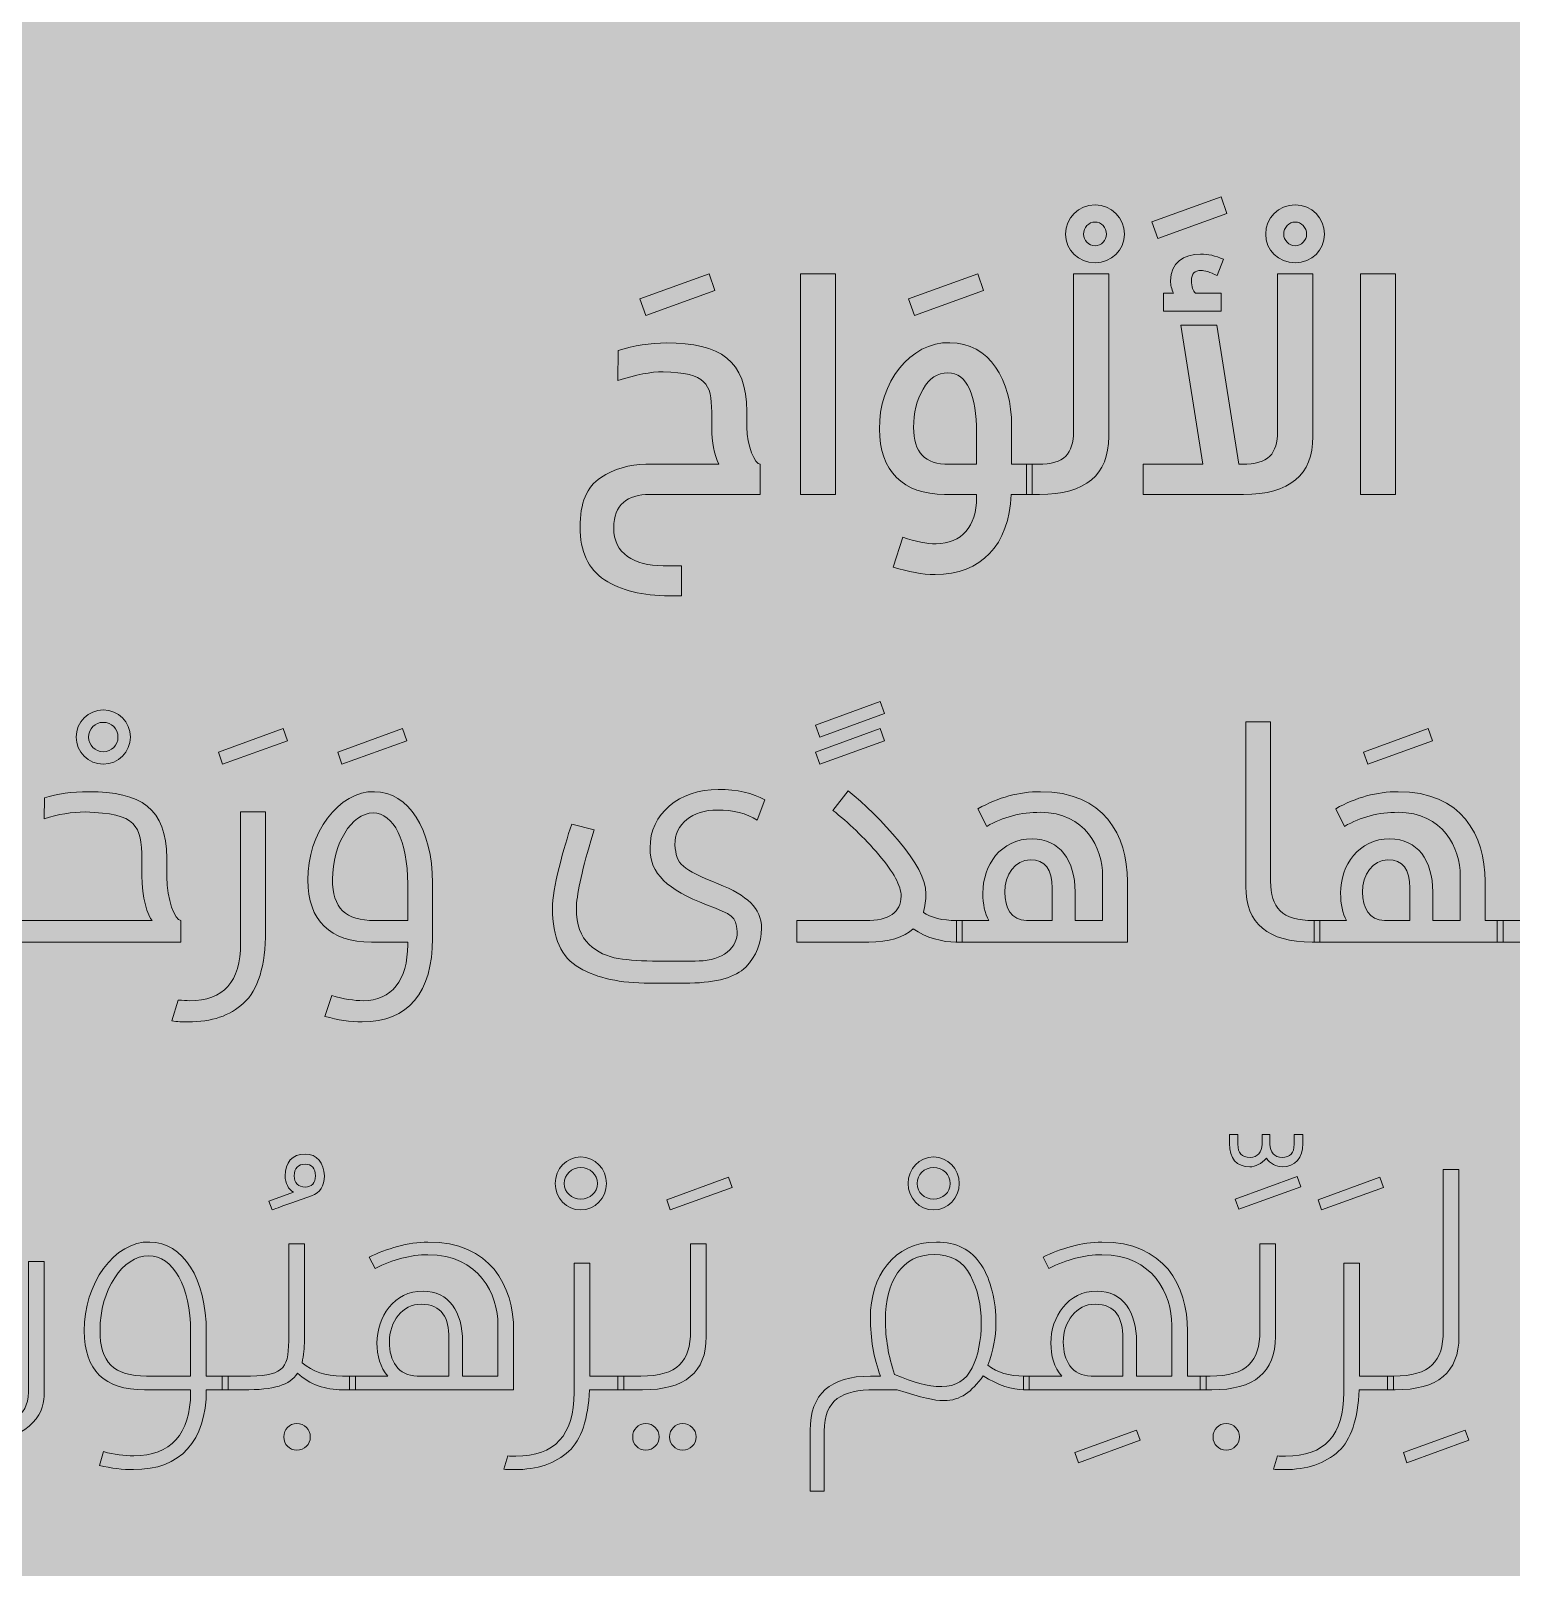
# Model space of a CAD drawing. Header units: inches. Extents: x -1481 to -429, y -1676 to -696.
# Drawn here: x -608.27 to -562.89, y -891.54 to -844.45 of the extents above; entities that cross this region are included whole.
import ezdxf

# ---------------------------------------------------------------- set-up
doc = ezdxf.new("R2010")
doc.units = ezdxf.units.IN
doc.header["$MEASUREMENT"] = 0
doc.layers.add('Layer 1', color=7, linetype='Continuous')

# ---------------------------------------------------------------- blocks, each defined once
blk = doc.blocks.new('block 2')
at = {"layer": 'Layer 1', "true_color": 0x009344}
h = blk.add_hatch(color=114, dxfattribs=at)
h.dxf.hatch_style = 2
h.paths.add_polyline_path([(-429.175, -985.727), (-669.175, -985.727), (-669.175, -695.727), (-429.175, -695.727)])
blk = doc.blocks.new('block 426')
at = {"layer": 'Layer 1', "lineweight": 0}
for points in [[(-573.908, -850.301), (-571.783, -849.539), (-571.613, -850.05), (-573.727, -850.812), (-573.908, -850.301)], [(-589.603, -852.666), (-587.478, -851.904), (-587.307, -852.415), (-589.422, -853.177), (-589.603, -852.666)], [(-584.682, -858.66), (-584.682, -851.904), (-583.609, -851.904), (-583.609, -858.66), (-584.682, -858.66)], [(-581.364, -852.666), (-579.239, -851.904), (-579.069, -852.415), (-581.184, -853.177), (-581.364, -852.666)], [(-567.513, -858.66), (-567.513, -851.904), (-566.441, -851.904), (-566.441, -858.66), (-567.513, -858.66)], [(-582.236, -865.005), (-582.106, -865.376), (-584.091, -866.097), (-584.221, -865.727), (-582.236, -865.005)], [(-600.538, -865.837), (-600.407, -866.208), (-602.392, -866.929), (-602.522, -866.558), (-600.538, -865.837)], [(-596.879, -865.837), (-596.749, -866.208), (-598.733, -866.929), (-598.864, -866.558), (-596.879, -865.837)], [(-582.236, -865.837), (-582.106, -866.208), (-584.091, -866.929), (-584.221, -866.559), (-582.236, -865.837)], [(-565.439, -865.837), (-565.308, -866.208), (-567.293, -866.929), (-567.423, -866.559), (-565.439, -865.837)], [(-586.887, -879.589), (-586.777, -879.899), (-588.671, -880.591), (-588.781, -880.28), (-586.887, -879.589)], [(-569.458, -879.569), (-569.348, -879.879), (-571.242, -880.571), (-571.352, -880.26), (-569.458, -879.569)], [(-566.922, -879.589), (-566.812, -879.899), (-568.706, -880.591), (-568.817, -880.28), (-566.922, -879.589)], [(-574.379, -887.337), (-574.268, -887.647), (-576.163, -888.339), (-576.273, -888.028), (-574.379, -887.337)], [(-564.306, -887.337), (-564.196, -887.647), (-566.091, -888.339), (-566.201, -888.028), (-564.306, -887.337)]]:
    blk.add_lwpolyline(points, dxfattribs=at)
for points, knots in [([(-575.652, -849.789), (-575.14, -849.789), (-574.75, -850.19), (-574.75, -850.681), (-574.75, -851.173), (-575.14, -851.563), (-575.652, -851.563), (-576.163, -851.563), (-576.554, -851.173), (-576.554, -850.681), (-576.554, -850.19), (-576.163, -849.789), (-575.652, -849.789)], [0, 0, 0, 0, 1, 1, 1, 2, 2, 2, 3, 3, 3, 4, 4, 4, 4]), ([(-569.518, -849.789), (-569.007, -849.789), (-568.616, -850.19), (-568.616, -850.681), (-568.616, -851.173), (-569.007, -851.563), (-569.518, -851.563), (-570.029, -851.563), (-570.42, -851.173), (-570.42, -850.681), (-570.42, -850.19), (-570.029, -849.789), (-569.518, -849.789)], [0, 0, 0, 0, 1, 1, 1, 2, 2, 2, 3, 3, 3, 4, 4, 4, 4]), ([(-575.652, -851.042), (-575.461, -851.042), (-575.301, -850.872), (-575.301, -850.681), (-575.301, -850.481), (-575.461, -850.311), (-575.652, -850.311), (-575.842, -850.311), (-576.002, -850.481), (-576.002, -850.681), (-576.002, -850.872), (-575.842, -851.042), (-575.652, -851.042)], [0, 0, 0, 0, 1, 1, 1, 2, 2, 2, 3, 3, 3, 4, 4, 4, 4]), ([(-569.518, -851.042), (-569.328, -851.042), (-569.167, -850.872), (-569.167, -850.681), (-569.167, -850.481), (-569.328, -850.311), (-569.518, -850.311), (-569.708, -850.311), (-569.869, -850.481), (-569.869, -850.681), (-569.869, -850.872), (-569.708, -851.042), (-569.518, -851.042)], [0, 0, 0, 0, 1, 1, 1, 2, 2, 2, 3, 3, 3, 4, 4, 4, 4]), ([(-573.557, -853.047), (-573.557, -853.047), (-573.557, -852.495), (-573.557, -852.495), (-573.557, -852.495), (-573.246, -852.495), (-573.246, -852.495), (-573.306, -852.365), (-573.337, -852.235), (-573.337, -852.115), (-573.337, -851.564), (-572.936, -851.293), (-572.414, -851.293), (-572.194, -851.293), (-571.963, -851.343), (-571.713, -851.453), (-571.713, -851.453), (-571.903, -851.954), (-571.903, -851.954), (-572.134, -851.844), (-572.294, -851.794), (-572.404, -851.794), (-572.595, -851.794), (-572.695, -851.894), (-572.695, -852.105), (-572.695, -852.295), (-572.655, -852.425), (-572.575, -852.495), (-572.575, -852.495), (-571.783, -852.495), (-571.783, -852.495), (-571.783, -852.495), (-571.783, -853.047), (-571.783, -853.047), (-571.783, -853.047), (-573.557, -853.047), (-573.557, -853.047)], [0, 0, 0, 0, 1, 1, 1, 2, 2, 2, 3, 3, 3, 4, 4, 4, 5, 5, 5, 6, 6, 6, 7, 7, 7, 8, 8, 8, 9, 9, 9, 10, 10, 10, 11, 11, 11, 12, 12, 12, 12]), ([(-575.231, -851.904), (-575.231, -851.904), (-575.231, -856.886), (-575.231, -856.886), (-575.231, -858.068), (-575.942, -858.66), (-577.355, -858.66), (-577.355, -858.66), (-577.756, -858.66), (-577.756, -858.66), (-577.756, -858.66), (-577.756, -857.737), (-577.756, -857.737), (-577.756, -857.737), (-577.396, -857.737), (-577.396, -857.737), (-576.584, -857.737), (-576.313, -857.407), (-576.313, -856.735), (-576.313, -856.735), (-576.313, -851.904), (-576.313, -851.904), (-576.313, -851.904), (-575.231, -851.904), (-575.231, -851.904)], [0, 0, 0, 0, 1, 1, 1, 2, 2, 2, 3, 3, 3, 4, 4, 4, 5, 5, 5, 6, 6, 6, 7, 7, 7, 8, 8, 8, 8]), ([(-571.913, -853.468), (-571.913, -853.468), (-571.242, -857.737), (-571.242, -857.737), (-571.242, -857.737), (-571.141, -857.737), (-571.141, -857.737), (-570.33, -857.737), (-570.059, -857.407), (-570.059, -856.735), (-570.059, -856.735), (-570.059, -851.904), (-570.059, -851.904), (-570.059, -851.904), (-568.976, -851.904), (-568.976, -851.904), (-568.976, -851.904), (-568.976, -856.886), (-568.976, -856.886), (-568.976, -858.068), (-569.688, -858.66), (-571.101, -858.66), (-571.101, -858.66), (-574.178, -858.66), (-574.178, -858.66), (-574.178, -858.66), (-574.178, -857.737), (-574.178, -857.737), (-574.178, -857.737), (-572.344, -857.737), (-572.344, -857.737), (-572.344, -857.737), (-573.026, -853.468), (-573.026, -853.468), (-573.026, -853.468), (-571.913, -853.468), (-571.913, -853.468)], [0, 0, 0, 0, 1, 1, 1, 2, 2, 2, 3, 3, 3, 4, 4, 4, 5, 5, 5, 6, 6, 6, 7, 7, 7, 8, 8, 8, 9, 9, 9, 10, 10, 10, 11, 11, 11, 12, 12, 12, 12]), ([(-590.264, -854.25), (-589.773, -854.099), (-589.282, -854.019), (-588.791, -854.019), (-587.147, -854.019), (-586.325, -854.55), (-586.325, -856.114), (-586.325, -856.114), (-586.325, -856.595), (-586.325, -856.595), (-586.325, -857.176), (-586.074, -857.737), (-585.914, -857.737), (-585.914, -857.737), (-585.914, -858.66), (-585.914, -858.66), (-585.914, -858.66), (-589.302, -858.66), (-589.302, -858.66), (-589.974, -858.66), (-590.405, -858.97), (-590.405, -859.682), (-590.405, -860.474), (-589.783, -860.845), (-588.891, -860.845), (-588.891, -860.845), (-588.33, -860.845), (-588.33, -860.845), (-588.33, -860.845), (-588.33, -861.767), (-588.33, -861.767), (-588.33, -861.767), (-588.691, -861.767), (-588.691, -861.767), (-589.523, -861.767), (-590.184, -861.607), (-590.685, -861.276), (-591.186, -860.945), (-591.437, -860.404), (-591.437, -859.662), (-591.437, -858.931), (-591.226, -858.419), (-590.805, -858.148), (-590.385, -857.878), (-589.923, -857.737), (-589.422, -857.737), (-589.422, -857.737), (-587.187, -857.737), (-587.187, -857.737), (-587.327, -857.427), (-587.398, -857.056), (-587.398, -856.625), (-587.398, -856.625), (-587.398, -856.134), (-587.398, -856.134), (-587.418, -855.262), (-587.548, -854.941), (-588.891, -854.901), (-589.262, -854.901), (-589.723, -854.991), (-590.274, -855.172), (-590.274, -855.172), (-590.264, -854.25), (-590.264, -854.25)], [0, 0, 0, 0, 1, 1, 1, 2, 2, 2, 3, 3, 3, 4, 4, 4, 5, 5, 5, 6, 6, 6, 7, 7, 7, 8, 8, 8, 9, 9, 9, 10, 10, 10, 11, 11, 11, 12, 12, 12, 13, 13, 13, 14, 14, 14, 15, 15, 15, 16, 16, 16, 17, 17, 17, 18, 18, 18, 19, 19, 19, 20, 20, 20, 21, 21, 21, 21]), ([(-577.576, -858.66), (-577.576, -858.66), (-578.217, -858.66), (-578.217, -858.66), (-578.287, -860.213), (-579.139, -861.115), (-580.553, -861.115), (-580.943, -861.115), (-581.374, -861.035), (-581.835, -860.885), (-581.835, -860.885), (-581.545, -859.973), (-581.545, -859.973), (-581.144, -860.103), (-580.803, -860.173), (-580.522, -860.173), (-579.751, -860.173), (-579.28, -859.642), (-579.28, -858.76), (-579.28, -858.76), (-579.28, -858.66), (-579.28, -858.66), (-579.28, -858.66), (-580.262, -858.66), (-580.262, -858.66), (-581.535, -858.66), (-582.256, -857.938), (-582.256, -856.655), (-582.287, -855.252), (-581.324, -853.979), (-580.101, -854.009), (-578.889, -854.009), (-578.207, -855.152), (-578.207, -856.565), (-578.207, -856.565), (-578.207, -857.737), (-578.207, -857.737), (-578.207, -857.737), (-577.576, -857.737), (-577.576, -857.737), (-577.576, -857.737), (-577.576, -858.66), (-577.576, -858.66)], [0, 0, 0, 0, 1, 1, 1, 2, 2, 2, 3, 3, 3, 4, 4, 4, 5, 5, 5, 6, 6, 6, 7, 7, 7, 8, 8, 8, 9, 9, 9, 10, 10, 10, 11, 11, 11, 12, 12, 12, 13, 13, 13, 14, 14, 14, 14]), ([(-579.28, -857.737), (-579.28, -857.737), (-579.28, -856.765), (-579.28, -856.765), (-579.28, -855.643), (-579.57, -854.931), (-580.162, -854.931), (-580.472, -854.931), (-580.733, -855.102), (-580.923, -855.432), (-581.114, -855.773), (-581.214, -856.164), (-581.214, -856.605), (-581.214, -857.377), (-580.873, -857.737), (-580.122, -857.737), (-580.122, -857.737), (-579.28, -857.737), (-579.28, -857.737)], [0, 0, 0, 0, 1, 1, 1, 2, 2, 2, 3, 3, 3, 4, 4, 4, 5, 5, 5, 6, 6, 6, 6]), ([(-606.05, -865.265), (-605.579, -865.265), (-605.218, -865.626), (-605.218, -866.097), (-605.218, -866.548), (-605.579, -866.929), (-606.05, -866.929), (-606.501, -866.929), (-606.882, -866.548), (-606.882, -866.097), (-606.882, -865.626), (-606.501, -865.265), (-606.05, -865.265)], [0, 0, 0, 0, 1, 1, 1, 2, 2, 2, 3, 3, 3, 4, 4, 4, 4]), ([(-606.05, -866.548), (-605.799, -866.548), (-605.599, -866.348), (-605.599, -866.097), (-605.599, -865.847), (-605.799, -865.646), (-606.05, -865.646), (-606.3, -865.646), (-606.501, -865.847), (-606.501, -866.097), (-606.501, -866.348), (-606.3, -866.548), (-606.05, -866.548)], [0, 0, 0, 0, 1, 1, 1, 2, 2, 2, 3, 3, 3, 4, 4, 4, 4]), ([(-568.997, -872.382), (-570.35, -872.382), (-571.031, -871.811), (-571.031, -870.678), (-571.031, -870.678), (-571.031, -865.626), (-571.031, -865.626), (-571.031, -865.626), (-570.27, -865.626), (-570.27, -865.626), (-570.27, -865.626), (-570.27, -870.518), (-570.27, -870.518), (-570.27, -871.319), (-569.929, -871.72), (-568.957, -871.72), (-568.957, -871.72), (-568.756, -871.72), (-568.756, -871.72), (-568.756, -871.72), (-568.756, -872.382), (-568.756, -872.382), (-568.756, -872.382), (-568.997, -872.382), (-568.997, -872.382)], [0, 0, 0, 0, 1, 1, 1, 2, 2, 2, 3, 3, 3, 4, 4, 4, 5, 5, 5, 6, 6, 6, 7, 7, 7, 8, 8, 8, 8]), ([(-604.556, -871.72), (-604.677, -871.6), (-604.877, -871.009), (-604.867, -870.337), (-604.867, -870.337), (-604.867, -869.836), (-604.867, -869.836), (-604.877, -868.804), (-605.027, -868.433), (-606.601, -868.393), (-607.012, -868.393), (-607.433, -868.463), (-607.864, -868.603), (-607.864, -868.603), (-607.854, -867.962), (-607.854, -867.962), (-607.463, -867.831), (-607.012, -867.771), (-606.501, -867.771), (-604.897, -867.771), (-604.105, -868.283), (-604.105, -869.806), (-604.105, -869.806), (-604.105, -870.377), (-604.105, -870.377), (-604.105, -871.069), (-603.845, -871.72), (-603.674, -871.72), (-603.674, -871.72), (-603.674, -872.382), (-603.674, -872.382), (-603.674, -872.382), (-608.676, -872.382), (-608.676, -872.382), (-608.676, -872.382), (-608.676, -871.72), (-608.676, -871.72), (-608.676, -871.72), (-604.556, -871.72), (-604.556, -871.72)], [0, 0, 0, 0, 1, 1, 1, 2, 2, 2, 3, 3, 3, 4, 4, 4, 5, 5, 5, 6, 6, 6, 7, 7, 7, 8, 8, 8, 9, 9, 9, 10, 10, 10, 11, 11, 11, 12, 12, 12, 13, 13, 13, 13]), ([(-595.957, -870.568), (-595.957, -870.568), (-595.957, -872.272), (-595.957, -872.272), (-595.957, -873.915), (-596.709, -874.828), (-598.112, -874.828), (-598.483, -874.828), (-598.864, -874.767), (-599.255, -874.657), (-599.255, -874.657), (-599.044, -874.016), (-599.044, -874.016), (-598.684, -874.126), (-598.363, -874.176), (-598.082, -874.176), (-597.21, -874.176), (-596.719, -873.545), (-596.719, -872.462), (-596.719, -872.462), (-596.719, -872.382), (-596.719, -872.382), (-596.719, -872.382), (-597.832, -872.382), (-597.832, -872.382), (-599.105, -872.382), (-599.776, -871.72), (-599.776, -870.477), (-599.806, -869.064), (-598.814, -867.731), (-597.741, -867.771), (-596.689, -867.771), (-595.957, -868.924), (-595.957, -870.568)], [0, 0, 0, 0, 1, 1, 1, 2, 2, 2, 3, 3, 3, 4, 4, 4, 5, 5, 5, 6, 6, 6, 7, 7, 7, 8, 8, 8, 9, 9, 9, 10, 10, 10, 11, 11, 11, 11]), ([(-589.312, -873.635), (-590.194, -873.645), (-590.906, -873.484), (-591.457, -873.174), (-592.009, -872.853), (-592.279, -872.242), (-592.279, -871.349), (-592.279, -871.039), (-592.209, -870.618), (-592.079, -870.097), (-591.948, -869.576), (-591.818, -869.135), (-591.688, -868.764), (-591.688, -868.764), (-591.006, -868.944), (-591.006, -868.944), (-591.006, -868.944), (-591.106, -869.275), (-591.106, -869.275), (-591.397, -870.267), (-591.547, -870.959), (-591.547, -871.349), (-591.547, -871.841), (-591.417, -872.211), (-591.157, -872.452), (-590.906, -872.683), (-590.605, -872.833), (-590.264, -872.883), (-589.934, -872.933), (-589.523, -872.963), (-589.032, -872.963), (-589.032, -872.963), (-587.909, -872.963), (-587.909, -872.963), (-587.228, -872.963), (-586.616, -872.693), (-586.616, -872.051), (-586.676, -871.58), (-586.746, -871.55), (-587.558, -871.239), (-588.761, -870.768), (-589.292, -870.297), (-589.292, -869.495), (-589.292, -868.453), (-588.4, -867.701), (-587.198, -867.701), (-586.626, -867.701), (-586.145, -867.811), (-585.774, -868.022), (-585.774, -868.022), (-586.005, -868.643), (-586.005, -868.643), (-586.335, -868.433), (-586.736, -868.333), (-587.228, -868.333), (-587.999, -868.333), (-588.53, -868.754), (-588.53, -869.395), (-588.481, -870.026), (-588.33, -870.127), (-587.198, -870.598), (-586.315, -870.949), (-585.874, -871.339), (-585.874, -871.951), (-585.874, -872.422), (-586.035, -872.813), (-586.356, -873.144), (-586.676, -873.464), (-587.248, -873.625), (-588.07, -873.635), (-588.07, -873.635), (-589.312, -873.635), (-589.312, -873.635)], [0, 0, 0, 0, 1, 1, 1, 2, 2, 2, 3, 3, 3, 4, 4, 4, 5, 5, 5, 6, 6, 6, 7, 7, 7, 8, 8, 8, 9, 9, 9, 10, 10, 10, 11, 11, 11, 12, 12, 12, 13, 13, 13, 14, 14, 14, 15, 15, 15, 16, 16, 16, 17, 17, 17, 18, 18, 18, 19, 19, 19, 20, 20, 20, 21, 21, 21, 22, 22, 22, 23, 23, 23, 24, 24, 24, 24]), ([(-579.921, -872.382), (-580.312, -872.382), (-580.833, -872.252), (-581.224, -871.971), (-581.515, -872.242), (-581.976, -872.382), (-582.587, -872.382), (-582.587, -872.382), (-584.792, -872.382), (-584.792, -872.382), (-584.792, -872.382), (-584.792, -871.72), (-584.792, -871.72), (-584.792, -871.72), (-582.688, -871.72), (-582.688, -871.72), (-581.956, -871.72), (-581.595, -871.47), (-581.595, -870.969), (-581.595, -870.658), (-581.826, -870.237), (-582.277, -869.706), (-582.738, -869.175), (-583.209, -868.714), (-583.69, -868.343), (-583.69, -868.343), (-583.219, -867.741), (-583.219, -867.741), (-582.277, -868.513), (-580.793, -870.056), (-580.833, -870.898), (-580.833, -871.099), (-580.863, -871.289), (-580.913, -871.47), (-580.703, -871.63), (-580.292, -871.72), (-579.921, -871.72), (-579.921, -871.72), (-579.721, -871.72), (-579.721, -871.72), (-579.721, -871.72), (-579.721, -872.382), (-579.721, -872.382), (-579.721, -872.382), (-579.921, -872.382), (-579.921, -872.382)], [0, 0, 0, 0, 1, 1, 1, 2, 2, 2, 3, 3, 3, 4, 4, 4, 5, 5, 5, 6, 6, 6, 7, 7, 7, 8, 8, 8, 9, 9, 9, 10, 10, 10, 11, 11, 11, 12, 12, 12, 13, 13, 13, 14, 14, 14, 15, 15, 15, 15]), ([(-578.909, -871.72), (-579.03, -871.5), (-579.09, -871.219), (-579.09, -870.878), (-579.09, -870.036), (-578.548, -869.214), (-577.576, -869.214), (-576.734, -869.214), (-576.263, -869.886), (-576.263, -870.838), (-576.263, -870.838), (-576.263, -871.72), (-576.263, -871.72), (-576.263, -871.72), (-575.421, -871.72), (-575.421, -871.72), (-575.421, -871.72), (-575.421, -870.347), (-575.421, -870.347), (-575.421, -869.505), (-575.942, -868.403), (-577.326, -868.403), (-577.917, -868.403), (-578.468, -868.543), (-578.969, -868.834), (-578.969, -868.834), (-579.24, -868.293), (-579.24, -868.293), (-578.609, -867.942), (-577.977, -867.771), (-577.326, -867.771), (-575.371, -867.771), (-574.659, -869.104), (-574.659, -870.518), (-574.659, -870.518), (-574.659, -872.382), (-574.659, -872.382), (-574.659, -872.382), (-579.902, -872.382), (-579.902, -872.382), (-579.902, -872.382), (-579.902, -871.72), (-579.902, -871.72), (-579.902, -871.72), (-578.909, -871.72), (-578.909, -871.72)], [0, 0, 0, 0, 1, 1, 1, 2, 2, 2, 3, 3, 3, 4, 4, 4, 5, 5, 5, 6, 6, 6, 7, 7, 7, 8, 8, 8, 9, 9, 9, 10, 10, 10, 11, 11, 11, 12, 12, 12, 13, 13, 13, 14, 14, 14, 15, 15, 15, 15]), ([(-567.945, -871.72), (-568.065, -871.5), (-568.125, -871.219), (-568.125, -870.878), (-568.125, -870.036), (-567.584, -869.214), (-566.611, -869.214), (-565.77, -869.214), (-565.298, -869.886), (-565.298, -870.838), (-565.298, -870.838), (-565.298, -871.72), (-565.298, -871.72), (-565.298, -871.72), (-564.457, -871.72), (-564.457, -871.72), (-564.457, -871.72), (-564.457, -870.347), (-564.457, -870.347), (-564.457, -869.505), (-564.978, -868.403), (-566.361, -868.403), (-566.952, -868.403), (-567.504, -868.543), (-568.005, -868.834), (-568.005, -868.834), (-568.275, -868.293), (-568.275, -868.293), (-567.644, -867.942), (-567.012, -867.771), (-566.361, -867.771), (-564.407, -867.771), (-563.695, -869.104), (-563.695, -870.518), (-563.695, -870.518), (-563.695, -871.72), (-563.695, -871.72), (-563.695, -871.72), (-563.144, -871.72), (-563.144, -871.72), (-563.144, -871.72), (-563.144, -872.382), (-563.144, -872.382), (-563.144, -872.382), (-568.937, -872.382), (-568.937, -872.382), (-568.937, -872.382), (-568.937, -871.72), (-568.937, -871.72), (-568.937, -871.72), (-567.945, -871.72), (-567.945, -871.72)], [0, 0, 0, 0, 1, 1, 1, 2, 2, 2, 3, 3, 3, 4, 4, 4, 5, 5, 5, 6, 6, 6, 7, 7, 7, 8, 8, 8, 9, 9, 9, 10, 10, 10, 11, 11, 11, 12, 12, 12, 13, 13, 13, 14, 14, 14, 15, 15, 15, 16, 16, 16, 17, 17, 17, 17]), ([(-559.585, -872.382), (-559.976, -872.382), (-560.498, -872.252), (-560.889, -871.971), (-561.209, -872.292), (-561.771, -872.382), (-562.643, -872.382), (-562.643, -872.382), (-563.324, -872.382), (-563.324, -872.382), (-563.324, -872.382), (-563.324, -871.72), (-563.324, -871.72), (-563.324, -871.72), (-562.572, -871.72), (-562.572, -871.72), (-561.57, -871.72), (-561.37, -871.57), (-561.37, -870.808), (-561.37, -870.808), (-561.37, -867.821), (-561.37, -867.821), (-561.37, -867.821), (-560.608, -867.821), (-560.608, -867.821), (-560.608, -867.821), (-560.608, -871.44), (-560.608, -871.44), (-560.407, -871.63), (-559.986, -871.72), (-559.585, -871.72), (-559.585, -871.72), (-559.105, -871.72), (-559.105, -871.72), (-559.105, -871.72), (-559.105, -872.382), (-559.105, -872.382), (-559.105, -872.382), (-559.585, -872.382), (-559.585, -872.382)], [0, 0, 0, 0, 1, 1, 1, 2, 2, 2, 3, 3, 3, 4, 4, 4, 5, 5, 5, 6, 6, 6, 7, 7, 7, 8, 8, 8, 9, 9, 9, 10, 10, 10, 11, 11, 11, 12, 12, 12, 13, 13, 13, 13]), ([(-603.755, -874.156), (-603.605, -874.166), (-603.494, -874.176), (-603.404, -874.176), (-602.362, -874.176), (-601.841, -873.595), (-601.841, -872.422), (-601.841, -872.422), (-601.841, -868.393), (-601.841, -868.393), (-601.841, -868.393), (-601.079, -868.393), (-601.079, -868.393), (-601.079, -868.393), (-601.079, -872.041), (-601.079, -872.041), (-601.079, -873.114), (-601.299, -873.845), (-601.75, -874.256), (-602.161, -874.637), (-602.733, -874.828), (-603.444, -874.828), (-603.614, -874.828), (-603.785, -874.818), (-603.945, -874.798), (-603.945, -874.798), (-603.755, -874.156), (-603.755, -874.156)], [0, 0, 0, 0, 1, 1, 1, 2, 2, 2, 3, 3, 3, 4, 4, 4, 5, 5, 5, 6, 6, 6, 7, 7, 7, 8, 8, 8, 9, 9, 9, 9]), ([(-596.719, -871.72), (-596.719, -871.72), (-596.719, -870.598), (-596.719, -870.598), (-596.719, -869.285), (-597.15, -868.423), (-597.781, -868.423), (-598.443, -868.423), (-599.024, -869.385), (-599.024, -870.457), (-599.024, -871.339), (-598.633, -871.72), (-597.721, -871.72), (-597.721, -871.72), (-596.719, -871.72), (-596.719, -871.72)], [0, 0, 0, 0, 1, 1, 1, 2, 2, 2, 3, 3, 3, 4, 4, 4, 5, 5, 5, 5]), ([(-577.747, -871.72), (-577.747, -871.72), (-576.965, -871.72), (-576.965, -871.72), (-576.965, -871.72), (-576.965, -870.728), (-576.965, -870.728), (-576.965, -870.147), (-577.185, -869.856), (-577.636, -869.856), (-578.107, -869.856), (-578.418, -870.317), (-578.418, -870.848), (-578.418, -871.329), (-578.218, -871.71), (-577.747, -871.72)], [0, 0, 0, 0, 1, 1, 1, 2, 2, 2, 3, 3, 3, 4, 4, 4, 5, 5, 5, 5]), ([(-566.782, -871.72), (-566.782, -871.72), (-566, -871.72), (-566, -871.72), (-566, -871.72), (-566, -870.728), (-566, -870.728), (-566, -870.147), (-566.221, -869.856), (-566.672, -869.856), (-567.143, -869.856), (-567.453, -870.317), (-567.453, -870.848), (-567.453, -871.329), (-567.253, -871.71), (-566.782, -871.72)], [0, 0, 0, 0, 1, 1, 1, 2, 2, 2, 3, 3, 3, 4, 4, 4, 5, 5, 5, 5]), ([(-570.911, -879.268), (-571.312, -879.268), (-571.532, -879.008), (-571.532, -878.557), (-571.532, -878.557), (-571.532, -878.276), (-571.532, -878.276), (-571.532, -878.276), (-571.272, -878.276), (-571.272, -878.276), (-571.272, -878.276), (-571.272, -878.577), (-571.272, -878.577), (-571.272, -878.847), (-571.152, -878.978), (-570.901, -878.978), (-570.67, -878.978), (-570.53, -878.817), (-570.53, -878.577), (-570.53, -878.577), (-570.53, -878.276), (-570.53, -878.276), (-570.53, -878.276), (-570.29, -878.276), (-570.29, -878.276), (-570.29, -878.276), (-570.29, -878.577), (-570.29, -878.577), (-570.29, -878.817), (-570.149, -878.978), (-569.919, -878.978), (-569.668, -878.978), (-569.548, -878.847), (-569.548, -878.577), (-569.548, -878.577), (-569.548, -878.276), (-569.548, -878.276), (-569.548, -878.276), (-569.277, -878.276), (-569.277, -878.276), (-569.277, -878.276), (-569.277, -878.557), (-569.277, -878.557), (-569.277, -878.998), (-569.518, -879.268), (-569.909, -879.268), (-570.109, -879.268), (-570.28, -879.168), (-570.4, -879.008), (-570.56, -879.178), (-570.731, -879.268), (-570.911, -879.268)], [0, 0, 0, 0, 1, 1, 1, 2, 2, 2, 3, 3, 3, 4, 4, 4, 5, 5, 5, 6, 6, 6, 7, 7, 7, 8, 8, 8, 9, 9, 9, 10, 10, 10, 11, 11, 11, 12, 12, 12, 13, 13, 13, 14, 14, 14, 15, 15, 15, 16, 16, 16, 17, 17, 17, 17]), ([(-600.217, -880.05), (-600.377, -879.96), (-600.477, -879.759), (-600.477, -879.549), (-600.477, -879.138), (-600.257, -878.877), (-599.866, -878.877), (-599.505, -878.877), (-599.274, -879.148), (-599.274, -879.549), (-599.274, -879.859), (-599.405, -880.07), (-599.665, -880.16), (-599.665, -880.16), (-600.267, -880.37), (-600.267, -880.37), (-600.537, -880.461), (-600.738, -880.541), (-600.868, -880.591), (-600.868, -880.591), (-600.978, -880.32), (-600.978, -880.32), (-600.978, -880.32), (-600.217, -880.05), (-600.217, -880.05)], [0, 0, 0, 0, 1, 1, 1, 2, 2, 2, 3, 3, 3, 4, 4, 4, 5, 5, 5, 6, 6, 6, 7, 7, 7, 8, 8, 8, 8]), ([(-599.545, -879.549), (-599.545, -879.318), (-599.665, -879.188), (-599.866, -879.188), (-600.066, -879.188), (-600.197, -879.318), (-600.197, -879.549), (-600.197, -879.759), (-600.066, -879.889), (-599.866, -879.889), (-599.665, -879.889), (-599.545, -879.759), (-599.545, -879.549)], [0, 0, 0, 0, 1, 1, 1, 2, 2, 2, 3, 3, 3, 4, 4, 4, 4]), ([(-591.417, -878.967), (-590.976, -878.967), (-590.625, -879.328), (-590.625, -879.779), (-590.625, -880.22), (-590.976, -880.591), (-591.417, -880.591), (-591.848, -880.591), (-592.199, -880.22), (-592.199, -879.779), (-592.199, -879.328), (-591.848, -878.967), (-591.417, -878.967)], [0, 0, 0, 0, 1, 1, 1, 2, 2, 2, 3, 3, 3, 4, 4, 4, 4]), ([(-580.603, -878.967), (-580.162, -878.967), (-579.811, -879.328), (-579.811, -879.779), (-579.811, -880.22), (-580.162, -880.591), (-580.603, -880.591), (-581.034, -880.591), (-581.384, -880.22), (-581.384, -879.779), (-581.384, -879.328), (-581.034, -878.967), (-580.603, -878.967)], [0, 0, 0, 0, 1, 1, 1, 2, 2, 2, 3, 3, 3, 4, 4, 4, 4]), ([(-591.417, -880.26), (-591.126, -880.26), (-590.906, -880.05), (-590.906, -879.779), (-590.906, -879.508), (-591.126, -879.288), (-591.417, -879.288), (-591.698, -879.288), (-591.918, -879.508), (-591.918, -879.779), (-591.918, -880.05), (-591.698, -880.26), (-591.417, -880.26)], [0, 0, 0, 0, 1, 1, 1, 2, 2, 2, 3, 3, 3, 4, 4, 4, 4]), ([(-580.603, -880.26), (-580.312, -880.26), (-580.091, -880.05), (-580.091, -879.779), (-580.091, -879.508), (-580.312, -879.288), (-580.603, -879.288), (-580.883, -879.288), (-581.104, -879.508), (-581.104, -879.779), (-581.104, -880.05), (-580.883, -880.26), (-580.603, -880.26)], [0, 0, 0, 0, 1, 1, 1, 2, 2, 2, 3, 3, 3, 4, 4, 4, 4]), ([(-566.682, -885.683), (-566.682, -885.683), (-566.502, -885.683), (-566.502, -885.683), (-565.369, -885.683), (-564.978, -885.222), (-564.978, -884.3), (-564.978, -884.3), (-564.978, -879.348), (-564.978, -879.348), (-564.978, -879.348), (-564.497, -879.348), (-564.497, -879.348), (-564.497, -879.348), (-564.497, -884.47), (-564.497, -884.47), (-564.497, -885.562), (-565.148, -886.104), (-566.451, -886.104), (-566.451, -886.104), (-566.682, -886.104), (-566.682, -886.104), (-566.682, -886.104), (-566.682, -885.683), (-566.682, -885.683)], [0, 0, 0, 0, 1, 1, 1, 2, 2, 2, 3, 3, 3, 4, 4, 4, 5, 5, 5, 6, 6, 6, 7, 7, 7, 8, 8, 8, 8]), ([(-602.221, -886.104), (-602.221, -886.104), (-602.892, -886.104), (-602.892, -886.104), (-602.892, -887.677), (-603.674, -888.549), (-605.128, -888.549), (-605.448, -888.549), (-605.799, -888.509), (-606.17, -888.419), (-606.17, -888.419), (-606.04, -887.998), (-606.04, -887.998), (-605.719, -888.088), (-605.408, -888.128), (-605.118, -888.128), (-603.985, -888.128), (-603.374, -887.457), (-603.374, -886.184), (-603.374, -886.184), (-603.374, -886.104), (-603.374, -886.104), (-603.374, -886.104), (-604.787, -886.104), (-604.787, -886.104), (-606.02, -886.104), (-606.631, -885.502), (-606.631, -884.3), (-606.661, -882.866), (-605.689, -881.533), (-604.626, -881.573), (-603.604, -881.573), (-602.892, -882.696), (-602.892, -884.329), (-602.892, -884.329), (-602.892, -885.683), (-602.892, -885.683), (-602.892, -885.683), (-602.221, -885.683), (-602.221, -885.683), (-602.221, -885.683), (-602.221, -886.104), (-602.221, -886.104)], [0, 0, 0, 0, 1, 1, 1, 2, 2, 2, 3, 3, 3, 4, 4, 4, 5, 5, 5, 6, 6, 6, 7, 7, 7, 8, 8, 8, 9, 9, 9, 10, 10, 10, 11, 11, 11, 12, 12, 12, 13, 13, 13, 14, 14, 14, 14]), ([(-597.33, -885.683), (-597.561, -885.432), (-597.661, -885.041), (-597.661, -884.671), (-597.661, -883.869), (-597.14, -883.077), (-596.248, -883.077), (-595.456, -883.077), (-595.035, -883.718), (-595.035, -884.63), (-595.035, -884.63), (-595.035, -885.683), (-595.035, -885.683), (-595.035, -885.683), (-593.952, -885.683), (-593.952, -885.683), (-593.952, -885.683), (-593.952, -884.119), (-593.952, -884.119), (-593.952, -883.187), (-594.524, -881.964), (-596.097, -881.964), (-596.629, -881.964), (-597.17, -882.105), (-597.721, -882.385), (-597.721, -882.385), (-597.901, -882.034), (-597.901, -882.034), (-597.38, -881.784), (-596.699, -881.573), (-596.097, -881.573), (-594.193, -881.573), (-593.471, -882.896), (-593.471, -884.3), (-593.471, -884.3), (-593.471, -886.104), (-593.471, -886.104), (-593.471, -886.104), (-598.503, -886.104), (-598.503, -886.104), (-598.503, -886.104), (-598.503, -885.683), (-598.503, -885.683), (-598.503, -885.683), (-597.33, -885.683), (-597.33, -885.683)], [0, 0, 0, 0, 1, 1, 1, 2, 2, 2, 3, 3, 3, 4, 4, 4, 5, 5, 5, 6, 6, 6, 7, 7, 7, 8, 8, 8, 9, 9, 9, 10, 10, 10, 11, 11, 11, 12, 12, 12, 13, 13, 13, 14, 14, 14, 15, 15, 15, 15]), ([(-582.407, -886.104), (-583.399, -886.104), (-583.95, -886.394), (-583.95, -887.367), (-583.95, -887.367), (-583.95, -889.211), (-583.95, -889.211), (-583.95, -889.211), (-584.381, -889.211), (-584.381, -889.211), (-584.381, -889.211), (-584.381, -887.347), (-584.381, -887.347), (-584.381, -886.234), (-583.77, -885.683), (-582.537, -885.683), (-582.537, -885.683), (-582.226, -885.683), (-582.226, -885.683), (-582.437, -885.132), (-582.537, -884.53), (-582.537, -883.889), (-582.537, -882.656), (-581.845, -881.573), (-580.512, -881.573), (-579.901, -881.573), (-579.45, -881.804), (-579.139, -882.275), (-578.839, -882.746), (-578.688, -883.357), (-578.688, -884.089), (-578.688, -884.47), (-578.768, -884.891), (-578.939, -885.352), (-578.648, -885.572), (-578.277, -885.683), (-577.826, -885.683), (-577.826, -885.683), (-577.666, -885.683), (-577.666, -885.683), (-577.666, -885.683), (-577.666, -886.104), (-577.666, -886.104), (-577.666, -886.104), (-577.826, -886.104), (-577.826, -886.104), (-578.177, -886.104), (-578.638, -885.963), (-579.079, -885.673), (-579.44, -886.164), (-579.771, -886.434), (-580.282, -886.434), (-580.603, -886.434), (-580.923, -886.344), (-581.715, -886.104), (-581.715, -886.104), (-582.407, -886.104), (-582.407, -886.104)], [0, 0, 0, 0, 1, 1, 1, 2, 2, 2, 3, 3, 3, 4, 4, 4, 5, 5, 5, 6, 6, 6, 7, 7, 7, 8, 8, 8, 9, 9, 9, 10, 10, 10, 11, 11, 11, 12, 12, 12, 13, 13, 13, 14, 14, 14, 15, 15, 15, 16, 16, 16, 17, 17, 17, 18, 18, 18, 19, 19, 19, 19]), ([(-576.674, -885.683), (-576.904, -885.432), (-577.005, -885.041), (-577.005, -884.671), (-577.005, -883.869), (-576.483, -883.077), (-575.591, -883.077), (-574.8, -883.077), (-574.379, -883.718), (-574.379, -884.63), (-574.379, -884.63), (-574.379, -885.683), (-574.379, -885.683), (-574.379, -885.683), (-573.296, -885.683), (-573.296, -885.683), (-573.296, -885.683), (-573.296, -884.119), (-573.296, -884.119), (-573.296, -883.187), (-573.867, -881.964), (-575.441, -881.964), (-575.972, -881.964), (-576.514, -882.105), (-577.065, -882.385), (-577.065, -882.385), (-577.245, -882.034), (-577.245, -882.034), (-576.724, -881.784), (-576.042, -881.573), (-575.441, -881.573), (-573.537, -881.573), (-572.815, -882.896), (-572.815, -884.3), (-572.815, -884.3), (-572.815, -885.683), (-572.815, -885.683), (-572.815, -885.683), (-572.244, -885.683), (-572.244, -885.683), (-572.244, -885.683), (-572.244, -886.104), (-572.244, -886.104), (-572.244, -886.104), (-577.847, -886.104), (-577.847, -886.104), (-577.847, -886.104), (-577.847, -885.683), (-577.847, -885.683), (-577.847, -885.683), (-576.674, -885.683), (-576.674, -885.683)], [0, 0, 0, 0, 1, 1, 1, 2, 2, 2, 3, 3, 3, 4, 4, 4, 5, 5, 5, 6, 6, 6, 7, 7, 7, 8, 8, 8, 9, 9, 9, 10, 10, 10, 11, 11, 11, 12, 12, 12, 13, 13, 13, 14, 14, 14, 15, 15, 15, 16, 16, 16, 17, 17, 17, 17]), ([(-603.374, -885.683), (-603.374, -885.683), (-603.374, -884.319), (-603.374, -884.319), (-603.374, -882.936), (-603.915, -881.994), (-604.657, -881.994), (-605.448, -881.994), (-606.15, -883.037), (-606.15, -884.28), (-606.15, -885.252), (-605.729, -885.683), (-604.727, -885.683), (-604.727, -885.683), (-603.374, -885.683), (-603.374, -885.683)], [0, 0, 0, 0, 1, 1, 1, 2, 2, 2, 3, 3, 3, 4, 4, 4, 5, 5, 5, 5]), ([(-598.322, -885.683), (-598.322, -885.683), (-598.322, -886.104), (-598.322, -886.104), (-598.322, -886.104), (-598.723, -886.104), (-598.723, -886.104), (-599.234, -886.104), (-599.725, -885.943), (-600.096, -885.592), (-600.337, -885.963), (-600.808, -886.104), (-601.76, -886.104), (-601.76, -886.104), (-602.401, -886.104), (-602.401, -886.104), (-602.401, -886.104), (-602.401, -885.683), (-602.401, -885.683), (-602.401, -885.683), (-601.74, -885.683), (-601.74, -885.683), (-600.577, -885.683), (-600.367, -885.502), (-600.367, -884.6), (-600.367, -884.6), (-600.367, -881.633), (-600.367, -881.633), (-600.367, -881.633), (-599.886, -881.633), (-599.886, -881.633), (-599.886, -881.633), (-599.886, -884.59), (-599.886, -884.59), (-599.886, -884.811), (-599.906, -885.041), (-599.956, -885.272), (-599.625, -885.552), (-599.264, -885.683), (-598.713, -885.683), (-598.713, -885.683), (-598.322, -885.683), (-598.322, -885.683)], [0, 0, 0, 0, 1, 1, 1, 2, 2, 2, 3, 3, 3, 4, 4, 4, 5, 5, 5, 6, 6, 6, 7, 7, 7, 8, 8, 8, 9, 9, 9, 10, 10, 10, 11, 11, 11, 12, 12, 12, 13, 13, 13, 14, 14, 14, 14]), ([(-590.274, -885.683), (-590.274, -885.683), (-589.573, -885.683), (-589.573, -885.683), (-588.44, -885.683), (-588.049, -885.222), (-588.049, -884.3), (-588.049, -884.3), (-588.049, -881.633), (-588.049, -881.633), (-588.049, -881.633), (-587.568, -881.633), (-587.568, -881.633), (-587.568, -881.633), (-587.568, -884.47), (-587.568, -884.47), (-587.568, -885.562), (-588.22, -886.104), (-589.523, -886.104), (-589.523, -886.104), (-590.274, -886.104), (-590.274, -886.104), (-590.274, -886.104), (-590.274, -885.683), (-590.274, -885.683)], [0, 0, 0, 0, 1, 1, 1, 2, 2, 2, 3, 3, 3, 4, 4, 4, 5, 5, 5, 6, 6, 6, 7, 7, 7, 8, 8, 8, 8]), ([(-581.795, -885.633), (-581.204, -885.873), (-580.793, -886.003), (-580.352, -886.003), (-579.921, -886.003), (-579.61, -885.813), (-579.42, -885.432), (-579.229, -885.051), (-579.139, -884.59), (-579.139, -884.049), (-579.139, -883.508), (-579.249, -883.027), (-579.47, -882.596), (-579.69, -882.165), (-580.061, -881.954), (-580.583, -881.954), (-581.575, -881.954), (-582.076, -882.786), (-582.076, -883.959), (-582.076, -884.52), (-581.986, -885.081), (-581.795, -885.633)], [0, 0, 0, 0, 1, 1, 1, 2, 2, 2, 3, 3, 3, 4, 4, 4, 5, 5, 5, 6, 6, 6, 7, 7, 7, 7]), ([(-572.424, -885.683), (-572.424, -885.683), (-572.124, -885.683), (-572.124, -885.683), (-570.991, -885.683), (-570.6, -885.222), (-570.6, -884.3), (-570.6, -884.3), (-570.6, -881.633), (-570.6, -881.633), (-570.6, -881.633), (-570.119, -881.633), (-570.119, -881.633), (-570.119, -881.633), (-570.119, -884.47), (-570.119, -884.47), (-570.119, -885.562), (-570.771, -886.104), (-572.074, -886.104), (-572.074, -886.104), (-572.424, -886.104), (-572.424, -886.104), (-572.424, -886.104), (-572.424, -885.683), (-572.424, -885.683)], [0, 0, 0, 0, 1, 1, 1, 2, 2, 2, 3, 3, 3, 4, 4, 4, 5, 5, 5, 6, 6, 6, 7, 7, 7, 8, 8, 8, 8]), ([(-607.863, -882.175), (-607.863, -882.175), (-607.863, -886.294), (-607.863, -886.294), (-607.863, -886.855), (-608.365, -887.717), (-610.019, -887.717), (-610.019, -887.717), (-610.51, -887.717), (-610.51, -887.717), (-611.382, -887.717), (-612.093, -887.567), (-612.624, -887.256), (-613.166, -886.946), (-613.436, -886.354), (-613.436, -885.482), (-613.436, -885.181), (-613.376, -884.781), (-613.256, -884.27), (-613.136, -883.768), (-613.015, -883.337), (-612.885, -882.967), (-612.695, -883.017), (-612.574, -883.037), (-612.444, -883.067), (-612.444, -883.067), (-612.514, -883.287), (-612.514, -883.287), (-612.825, -884.34), (-612.985, -885.071), (-612.985, -885.482), (-612.985, -886.033), (-612.845, -886.444), (-612.554, -886.715), (-612.274, -886.986), (-611.943, -887.146), (-611.572, -887.206), (-611.201, -887.266), (-610.75, -887.296), (-610.209, -887.296), (-610.209, -887.296), (-609.848, -887.296), (-609.848, -887.296), (-609.457, -887.296), (-609.116, -887.206), (-608.806, -887.026), (-608.495, -886.845), (-608.345, -886.565), (-608.345, -886.174), (-608.345, -886.174), (-608.345, -882.175), (-608.345, -882.175), (-608.345, -882.175), (-607.863, -882.175), (-607.863, -882.175)], [0, 0, 0, 0, 1, 1, 1, 2, 2, 2, 3, 3, 3, 4, 4, 4, 5, 5, 5, 6, 6, 6, 7, 7, 7, 8, 8, 8, 9, 9, 9, 10, 10, 10, 11, 11, 11, 12, 12, 12, 13, 13, 13, 14, 14, 14, 15, 15, 15, 16, 16, 16, 17, 17, 17, 18, 18, 18, 18]), ([(-593.652, -888.128), (-593.592, -888.138), (-593.512, -888.138), (-593.402, -888.138), (-592.209, -888.138), (-591.617, -887.487), (-591.617, -886.184), (-591.617, -886.184), (-591.617, -882.225), (-591.617, -882.225), (-591.617, -882.225), (-591.136, -882.225), (-591.136, -882.225), (-591.136, -882.225), (-591.136, -885.683), (-591.136, -885.683), (-591.136, -885.683), (-590.094, -885.683), (-590.094, -885.683), (-590.094, -885.683), (-590.094, -886.104), (-590.094, -886.104), (-590.094, -886.104), (-591.146, -886.104), (-591.146, -886.104), (-591.186, -886.996), (-591.397, -887.627), (-591.778, -887.988), (-592.189, -888.359), (-592.75, -888.549), (-593.441, -888.549), (-593.612, -888.549), (-593.722, -888.549), (-593.772, -888.539), (-593.772, -888.539), (-593.652, -888.128), (-593.652, -888.128)], [0, 0, 0, 0, 1, 1, 1, 2, 2, 2, 3, 3, 3, 4, 4, 4, 5, 5, 5, 6, 6, 6, 7, 7, 7, 8, 8, 8, 9, 9, 9, 10, 10, 10, 11, 11, 11, 12, 12, 12, 12]), ([(-570.059, -888.128), (-569.999, -888.138), (-569.919, -888.138), (-569.809, -888.138), (-568.616, -888.138), (-568.025, -887.487), (-568.025, -886.184), (-568.025, -886.184), (-568.025, -882.225), (-568.025, -882.225), (-568.025, -882.225), (-567.544, -882.225), (-567.544, -882.225), (-567.544, -882.225), (-567.544, -885.683), (-567.544, -885.683), (-567.544, -885.683), (-566.501, -885.683), (-566.501, -885.683), (-566.501, -885.683), (-566.501, -886.104), (-566.501, -886.104), (-566.501, -886.104), (-567.554, -886.104), (-567.554, -886.104), (-567.594, -886.996), (-567.804, -887.627), (-568.185, -887.988), (-568.596, -888.359), (-569.157, -888.549), (-569.849, -888.549), (-570.019, -888.549), (-570.13, -888.549), (-570.18, -888.539), (-570.18, -888.539), (-570.059, -888.128), (-570.059, -888.128)], [0, 0, 0, 0, 1, 1, 1, 2, 2, 2, 3, 3, 3, 4, 4, 4, 5, 5, 5, 6, 6, 6, 7, 7, 7, 8, 8, 8, 9, 9, 9, 10, 10, 10, 11, 11, 11, 12, 12, 12, 12]), ([(-596.428, -885.683), (-596.428, -885.683), (-595.456, -885.683), (-595.456, -885.683), (-595.456, -885.683), (-595.456, -884.52), (-595.456, -884.52), (-595.456, -883.908), (-595.656, -883.478), (-596.308, -883.478), (-596.879, -883.478), (-597.28, -884.009), (-597.28, -884.64), (-597.28, -885.212), (-597.02, -885.673), (-596.428, -885.683)], [0, 0, 0, 0, 1, 1, 1, 2, 2, 2, 3, 3, 3, 4, 4, 4, 5, 5, 5, 5]), ([(-575.772, -885.683), (-575.772, -885.683), (-574.8, -885.683), (-574.8, -885.683), (-574.8, -885.683), (-574.8, -884.52), (-574.8, -884.52), (-574.8, -883.908), (-575, -883.478), (-575.652, -883.478), (-576.223, -883.478), (-576.624, -884.009), (-576.624, -884.64), (-576.624, -885.212), (-576.363, -885.673), (-575.772, -885.683)], [0, 0, 0, 0, 1, 1, 1, 2, 2, 2, 3, 3, 3, 4, 4, 4, 5, 5, 5, 5]), ([(-599.705, -887.547), (-599.705, -887.778), (-599.886, -887.948), (-600.116, -887.948), (-600.347, -887.948), (-600.517, -887.778), (-600.517, -887.547), (-600.517, -887.316), (-600.347, -887.136), (-600.116, -887.136), (-599.886, -887.136), (-599.705, -887.316), (-599.705, -887.547)], [0, 0, 0, 0, 1, 1, 1, 2, 2, 2, 3, 3, 3, 4, 4, 4, 4]), ([(-589.422, -887.136), (-589.192, -887.136), (-589.012, -887.316), (-589.012, -887.547), (-589.012, -887.778), (-589.192, -887.948), (-589.422, -887.948), (-589.653, -887.948), (-589.823, -887.778), (-589.823, -887.547), (-589.823, -887.316), (-589.653, -887.136), (-589.422, -887.136)], [0, 0, 0, 0, 1, 1, 1, 2, 2, 2, 3, 3, 3, 4, 4, 4, 4]), ([(-588.29, -887.136), (-588.06, -887.136), (-587.879, -887.316), (-587.879, -887.547), (-587.879, -887.778), (-588.06, -887.948), (-588.29, -887.948), (-588.52, -887.948), (-588.691, -887.778), (-588.691, -887.547), (-588.691, -887.316), (-588.52, -887.136), (-588.29, -887.136)], [0, 0, 0, 0, 1, 1, 1, 2, 2, 2, 3, 3, 3, 4, 4, 4, 4]), ([(-571.633, -887.136), (-571.402, -887.136), (-571.222, -887.316), (-571.222, -887.547), (-571.222, -887.778), (-571.402, -887.948), (-571.633, -887.948), (-571.863, -887.948), (-572.034, -887.778), (-572.034, -887.547), (-572.034, -887.316), (-571.863, -887.136), (-571.633, -887.136)], [0, 0, 0, 0, 1, 1, 1, 2, 2, 2, 3, 3, 3, 4, 4, 4, 4])]:
    blk.add_open_spline(points, degree=3, knots=knots, dxfattribs=at)

msp = doc.modelspace()

# ---------------------------------------------------------------- hatches: boundary and pattern name
at = {"layer": 'Layer 1', "true_color": 0x006738}
h = msp.add_hatch(color=116, dxfattribs=at)
h.dxf.hatch_style = 2
h.paths.add_polyline_path([(-484.406, -970.727), (-654.406, -970.727), (-654.406, -751.646), (-484.406, -751.646)])

# ---------------------------------------------------------------- block references
at = {"layer": 'Layer 1'}
for name in ['block 2', 'block 426']:
    msp.add_blockref(name, (0, 0), dxfattribs=at)

doc.saveas('drawing.dxf')
